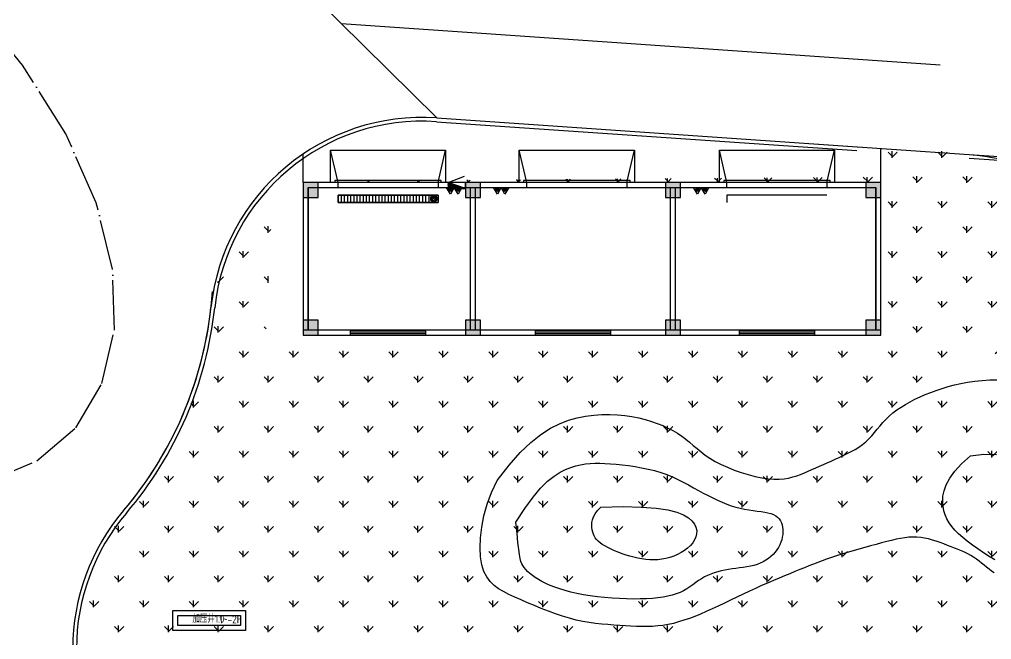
# Model space of a CAD drawing. Header units: millimetres. Extents: x 36720183 to 38160956, y 58934012 to 60388477.
# Drawn here: x 37524127 to 37562998, y 59453344 to 59478128 of the extents above; entities that cross this region are included whole.
import ezdxf

# ---------------------------------------------------------------- set-up
doc = ezdxf.new("R2010")
doc.units = ezdxf.units.MM
doc.header["$LTSCALE"] = 1000
doc.header["$MEASUREMENT"] = 0
for name, pattern in [('ACAD_ISO04W100', [30, 24, -3, 0, -3]), ('DASH', [0.35, 0.25, -0.1]), ('DOTE', [2.42, 2, -0.2, 0.02, -0.2])]:
    doc.linetypes.add(name, pattern=pattern)
for name, color, linetype in [('@ 绿化', 8, 'Continuous'), ('@YL', 2, 'Continuous'), ('@道路', 6, 'Continuous'), ('COLUMN', 9, 'Continuous'), ('DL_道路中线_支路网_', 4, 'ACAD_ISO04W100'), ('DL_道路红线_支路网_', 1, 'Continuous'), ('j-建筑提资说明', 5, 'Continuous'), ('P_灭火器', 61, 'Continuous'), ('PUB_HATCH', 8, 'Continuous'), ('STAIR', 2, 'Continuous'), ('TEXT', 1, 'Continuous'), ('WALL', 4, 'Continuous'), ('WINDOW', 2, 'Continuous'), ('XREF-RS-L01$0$win', 1, 'Continuous'), ('水D-com', 20, 'Continuous'), ('水D-txt', 20, 'Continuous'), ('水X-EQU', 200, 'Continuous'), ('沉板', 2, 'Continuous'), ('裙楼挑廊', 7, 'Continuous')]:
    doc.layers.add(name, color=color, linetype=linetype)
doc.styles.get("Standard").update_dxf_attribs({"font": 'gbenor.shx', "bigfont": 'gbcbig.shx'})
pattern_1 = [(90, (0, 0), (-997.795475, 997.795475), [264.58066, -1731.01015]), (45, (0, 0), (-997.796155, 997.796155), [264.58066, -1146.51615]), (135, (0, 0), (-997.796155, -997.796155), [264.58066, -1146.51615])]

# ---------------------------------------------------------------- blocks, each defined once
blk = doc.blocks.new('gj1-0107')
at = {"layer": 'WALL', "color": 2}
for points in [[(42892985, 57741838), (42895885, 57741838), (42895885, 57741038), (42892985, 57741038)], [(42893185, 57741638), (42895685, 57741638), (42895685, 57741238), (42893185, 57741238)]]:
    blk.add_lwpolyline(points, close=True, dxfattribs=at)
at = {"layer": 'j-建筑提资说明', "color": 2, "insert": (42894840, 57741639), "char_height": 320, "width": 661.79, "attachment_point": 1}
blk.add_mtext('1~-2F', dxfattribs=at)
at = {"layer": 'TEXT', "color": 2, "insert": (42893761, 57741650), "char_height": 300, "width": 4233.76, "attachment_point": 1}
blk.add_mtext('加压井1.0', dxfattribs=at)
blk = doc.blocks.new('A$C0E546E4F')
at = {"layer": '水X-EQU'}
h = blk.add_hatch(dxfattribs=at)
h.set_pattern_fill('ANSI31', color=256, scale=80, style=0)
h.set_pattern_definition([(45, (-34231878.309, -36246077.902), (-7.0710678119, 7.0710678119), [])])
h.paths.add_polyline_path([(0, 240), (0, 0), (700, 0)])
for p, q in [((0, 240), (659, 493)), ((700, 0), (0, 240))]:
    blk.add_line(p, q, dxfattribs=at)
blk.add_lwpolyline([(0, 240), (0, 0), (700, 0), (700, 240)], close=True, dxfattribs=at)
blk = doc.blocks.new('$DorLib2D$00000126')
at = {"color": 0, "linetype": 'Continuous'}
for p, q in [((-0.532, 0.5), (-0.532, 0.9)), ((0.532, 0.9), (0.532, 0.5))]:
    blk.add_line(p, q, dxfattribs=at)
at = {"color": 0, "linetype": 'DASH'}
for p, q in [((-0.532, 0.9), (0.532, 0.9)), ((-0.532, 0.5), (0.532, 0.5))]:
    blk.add_line(p, q, dxfattribs=at)
blk = doc.blocks.new('_FZH')
blk.add_lwpolyline([(-0.5, -0.5), (0.5, -0.5), (0.5, 0.5), (-0.5, 0.5)], close=True)
at = {"layer": 'PUB_HATCH'}
blk.add_solid([(-0.5, -0.5), (0.5, -0.5), (-0.5, 0.5), (0.5, 0.5)], dxfattribs=at)
blk = doc.blocks.new('A$C6A3817FC')
at = {"layer": '水D-com'}
for p, q in [((-163, 12), (-69, 106)), ((-155, -36), (-19, 101)), ((-132, -71), (16, 77)), ((-94, -94), (40, 40)), ((-45, -100), (45, -10))]:
    blk.add_line(p, q, dxfattribs=at)
blk.add_circle((-58, 3), 105, dxfattribs=at)
blk = doc.blocks.new('mhq1')
at = {"layer": 'P_灭火器'}
h = blk.add_hatch(dxfattribs=at)
h.set_pattern_fill('ANSI31', color=256, scale=100, angle=90, style=0)
h.set_pattern_definition([(135, (17908156.687, -101862160.273), (-8.8388347648, -8.8388347648), [])])
h.paths.add_polyline_path([(311308, 335213), (311308, 335328), (311433, 335328), (311433, 335213)])
for points in [[(311553, 335269), (311288, 335116), (311288, 335422)], [(311308, 335213), (311308, 335328), (311433, 335328), (311433, 335213)]]:
    blk.add_lwpolyline(points, close=True, dxfattribs=at)
blk = doc.blocks.new('DP2scpm')
at = {"layer": 'XREF-RS-L01$0$win'}
h = blk.add_hatch(dxfattribs=at)
h.set_pattern_fill('ANSI31', color=6, scale=1000, angle=225, style=0)
h.set_pattern_definition([(90, (657379.27, -957439.29), (125, 3e-09), [])])
h.paths.add_polyline_path([(649601, -390168), (653601, -390168), (653601, -390468), (649601, -390468)])
h = blk.add_hatch(dxfattribs=at)
h.set_pattern_fill('ANSI31', color=6, scale=1000, angle=225, style=0)
h.set_pattern_definition([(90, (657379.27, -957439.29), (125, 3e-09), [])])
h.paths.add_polyline_path([(649701, -390268), (653601, -390263), (653601, -390463), (649701, -390468)])
at = {"layer": '@YL', "color": 6, "ltscale": 0.2}
for p, q in [((649301, -389668), (649301, -388368)), ((656851, -389668), (656851, -388368)), ((664851, -389668), (664851, -388368))]:
    blk.add_line(p, q, dxfattribs=at)
at = {"layer": 'STAIR', "color": 6}
for points in [[(649301, -389668), (649301, -388368), (653901, -388368), (653901, -389668)], [(649601, -389668), (649301, -388368)], [(653601, -389668), (653901, -388368)], [(656851, -389668), (656851, -388368), (661451, -388368), (661451, -389668)], [(657151, -389668), (656851, -388368)], [(661151, -389668), (661451, -388368)], [(664851, -389668), (664851, -388368), (669451, -388368), (669451, -389668)], [(665151, -389668), (664851, -388368)], [(669151, -389668), (669451, -388368)]]:
    blk.add_lwpolyline(points, dxfattribs=at)
at = {"layer": 'WALL', "color": 6}
for p, q in [((649601, -389668), (648201, -389668)), ((648201, -389668), (648201, -395768)), ((648401, -389868), (649601, -389868)), ((648401, -389868), (648401, -395568)), ((649601, -389868), (649601, -389668)), ((655001, -389668), (653601, -389668)), ((653601, -389668), (653601, -389868)), ((653601, -389868), (654901, -389868)), ((654901, -395568), (654901, -389868)), ((657151, -389668), (655001, -389668)), ((655101, -395568), (655101, -389868)), ((655101, -389868), (657151, -389868)), ((657151, -389868), (657151, -389668)), ((663001, -389668), (661151, -389668)), ((661151, -389668), (661151, -389868)), ((661151, -389868), (662901, -389868)), ((662901, -395568), (662901, -389868)), ((665151, -389668), (663001, -389668)), ((663101, -395568), (663101, -389868)), ((663101, -389868), (665151, -389868)), ((665151, -389868), (665151, -389668)), ((671301, -389668), (669151, -389668)), ((669151, -389668), (669151, -389868)), ((669151, -389868), (671101, -389868)), ((669151, -389868), (671102, -389868)), ((671101, -395568), (671101, -389868)), ((671301, -395768), (671301, -389668)), ((650101, -395568), (648201, -395568)), ((648201, -395568), (648201, -395768)), ((650101, -395768), (650101, -395568)), ((657501, -395568), (653101, -395568)), ((653101, -395568), (653101, -395768)), ((657501, -395768), (657501, -395568)), ((665652, -395568), (660501, -395568)), ((660501, -395568), (660501, -395768)), ((665652, -395768), (665652, -395568)), ((671301, -395568), (668652, -395568)), ((668652, -395568), (668652, -395768)), ((671301, -395768), (671301, -395568)), ((648201, -395768), (650101, -395768)), ((653101, -395768), (657501, -395768)), ((660501, -395768), (665652, -395768)), ((668652, -395768), (671301, -395768))]:
    blk.add_line(p, q, dxfattribs=at)
at = {"layer": 'WINDOW', "color": 6}
for p, q in [((650101, -395568), (653101, -395568)), ((650101, -395635), (653101, -395635)), ((650101, -395701), (653101, -395701)), ((657501, -395568), (660501, -395568)), ((657501, -395635), (660501, -395635)), ((657501, -395701), (660501, -395701)), ((665652, -395568), (668652, -395568)), ((665652, -395635), (668652, -395635)), ((665652, -395701), (668652, -395701)), ((650101, -395768), (653101, -395768)), ((657501, -395768), (660501, -395768)), ((665652, -395768), (668652, -395768))]:
    blk.add_line(p, q, dxfattribs=at)
at = {"layer": 'XREF-RS-L01$0$win', "color": 6}
blk.add_lwpolyline([(649601, -390168), (653601, -390168), (653601, -390468), (649601, -390468)], close=True, dxfattribs=at)
at = {"layer": '水D-txt', "color": 6}
for p, q in [((653601, -390168), (649601, -390168)), ((649601, -390168), (649601, -390468)), ((669151, -390168), (665151, -390168)), ((665151, -390168), (665151, -390468)), ((649601, -390468), (653601, -390468))]:
    blk.add_line(p, q, dxfattribs=at)
at = {"layer": '沉板', "color": 6}
blk.add_lwpolyline([(648401, -389868), (671102, -389868), (671102, -395568), (648401, -395568)], close=True, dxfattribs=at)
at = {"layer": 'COLUMN', "color": 6, "xscale": 599.9999999767169, "yscale": 599.9999999767169, "zscale": 599.9999999767169}
for p in [(648501, -389968), (655001, -389968), (663001, -389968), (671001, -389968), (648501, -395468), (655001, -395468), (663001, -395468), (671001, -395468)]:
    blk.add_blockref('_FZH', p, dxfattribs=at)
at = {"layer": 'P_灭火器', "color": 6, "rotation": 270}
for p in [(318828, -78580), (319134, -78580), (320703, -78580), (321009, -78580), (328703, -78580), (329009, -78580)]:
    blk.add_blockref('mhq1', p, dxfattribs=at)
at = {"layer": 'WINDOW', "color": 6, "xscale": -4000, "yscale": 200, "zscale": 4000}
for p, rotation in [((651601, -389768), 3.567930273355546e-08), ((659151, -389768), 359.9999999643543), ((667151, -389768), 359.9999999643393)]:
    blk.add_blockref('$DorLib2D$00000126', p, dxfattribs=dict(at, rotation=rotation))
at = {"layer": '水D-txt', "color": 6, "xscale": 1.199999988079071, "yscale": 1.199999988079071, "zscale": 1.199999988079071, "rotation": 270}
blk.add_blockref('A$C6A3817FC', (653429, -390382), dxfattribs=at)
at = {"layer": '水X-EQU', "color": 6, "rotation": 0.00845173349139655}
blk.add_blockref('A$C0E546E4F', (654001, -389908), dxfattribs=at)

msp = doc.modelspace()

# ---------------------------------------------------------------- hatches: boundary and pattern name
at = {"layer": '@ 绿化', "linetype": 'Continuous'}
h = msp.add_hatch(dxfattribs=at)
h.set_pattern_fill('GRASS', color=256, scale=500, style=0)
h.set_pattern_definition(pattern_1)
edge = h.paths.add_edge_path()
edge.add_line((37558566, 59465506), (37558565, 59472973))
edge.add_arc((37558918, 59451056), 21920, 72.8231, 90.9229, ccw=False)
edge.add_line((37565392, 59471999), (37594832, 59449395))
edge.add_line((37594832, 59449395), (37599217, 59455106))
edge.add_line((37599217, 59455106), (37600676, 59454908))
edge.add_arc((37592587, 59450963), 9000, 0, 26.0017, ccw=False)
edge.add_line((37601587, 59450963), (37601588, 59450323))
edge.add_line((37601588, 59450323), (37596588, 59450323))
edge.add_line((37596588, 59450323), (37596587, 59442564))
edge.add_line((37596587, 59442564), (37595053, 59442564))
edge.add_line((37595053, 59442564), (37593352, 59442564))
edge.add_line((37593352, 59442564), (37589620, 59442814))
edge.add_line((37589620, 59442814), (37588671, 59442514))
edge.add_line((37588671, 59442514), (37584453, 59442514))
edge.add_line((37584453, 59442514), (37584152, 59444714))
edge.add_line((37584152, 59444714), (37584152, 59447614))
edge.add_line((37584152, 59447614), (37582852, 59447614))
edge.add_line((37582852, 59447614), (37582852, 59450914))
edge.add_line((37582852, 59450914), (37579752, 59450814))
edge.add_line((37579752, 59450814), (37579952, 59452314))
edge.add_line((37579952, 59452314), (37573353, 59452314))
edge.add_line((37573353, 59452314), (37573352, 59450914))
edge.add_line((37573352, 59450914), (37570652, 59450914))
edge.add_line((37570652, 59450914), (37571422, 59451960))
edge.add_line((37571422, 59451960), (37569196, 59456899))
edge.add_line((37569196, 59456899), (37566292, 59460834))
edge.add_line((37566292, 59460834), (37564465, 59462349))
edge.add_line((37564465, 59462349), (37562879, 59465270))
edge.add_line((37562879, 59465270), (37558566, 59465506))
h = msp.add_hatch(dxfattribs=at)
h.set_pattern_fill('GRASS', color=256, scale=500, style=0)
h.set_pattern_definition(pattern_1)
h.paths.add_polyline_path([(37526257, 59444582), (37526284, 59454669), (37527849, 59458001), (37531268, 59463247), (37531712, 59466678), (37533049, 59470247), (37535466, 59471606), (37539178, 59471686), (37558566, 59471833), (37562377, 59462159), (37560526, 59461597), (37559660, 59461012), (37558746, 59460002), (37550795, 59458254), (37548488, 59457293), (37545408, 59454395), (37543064, 59451519), (37540819, 59448137), (37532643, 59442564), (37533166, 59444926), (37533166, 59447926), (37533166, 59443493), (37530266, 59443493), (37530266, 59444582)])
h.paths.add_polyline_path([(37534266, 59471606), (37558566, 59471606), (37558566, 59465506), (37533963, 59465178)], flags=17)
h = msp.add_hatch(dxfattribs=at)
h.set_pattern_fill('GRASS', color=256, scale=500, style=0)
h.set_pattern_definition(pattern_1)
h.paths.add_polyline_path([(37531257, 59420324), (37531743, 59420324), (37531743, 59421414), (37531743, 59424414), (37534743, 59424414), (37534743, 59428114), (37533643, 59428114), (37533644, 59431114), (37536343, 59431114), (37536343, 59433514), (37529943, 59433514), (37529943, 59436414), (37528342, 59436414), (37528343, 59442564), (37532643, 59442564), (37532643, 59441014), (37535543, 59441014), (37535543, 59442814), (37540043, 59442814), (37540042, 59441014), (37543943, 59441014), (37543943, 59441914), (37543543, 59441914), (37543543, 59444714), (37541843, 59444714), (37541843, 59447614), (37543143, 59447614), (37543143, 59450914), (37546043, 59450914), (37546043, 59452314), (37552643, 59452314), (37552643, 59450914), (37555343, 59450914), (37555343, 59447614), (37556643, 59447614), (37556643, 59444514), (37553943, 59444514), (37553943, 59442114), (37561343, 59442114), (37561343, 59439214), (37564652, 59439214), (37564652, 59442114), (37572052, 59442114), (37572052, 59444514), (37569352, 59444514), (37569352, 59447614), (37570652, 59447614), (37570652, 59450914), (37573352, 59450914), (37573352, 59452314), (37563106, 59464137), (37556052, 59458984), (37549088, 59458804), (37541358, 59450933), (37541358, 59448805), (37536414, 59445594), (37534030, 59443148), (37533166, 59444926), (37526257, 59444926), (37526257, 59431914), (37531257, 59431914)])

# ---------------------------------------------------------------- linework, layer by layer
at = {"layer": '@YL'}
for points in [[(37558565, 59471606), (37558565, 59472973)], [(37535466, 59471606), (37535466, 59472745)]]:
    msp.add_lwpolyline(points, dxfattribs=at)
at = {"layer": '@YL', "color": 8}
for points in [[(37543226, 59459696), (37543705, 59460310), (37544155, 59460814), (37544579, 59461221), (37544980, 59461541), (37545362, 59461787), (37545728, 59461972), (37546081, 59462106), (37546425, 59462202), (37546762, 59462271), (37547093, 59462316), (37547416, 59462339), (37547730, 59462342), (37548036, 59462327), (37548331, 59462298), (37548615, 59462254), (37548887, 59462200), (37549147, 59462136), (37549394, 59462063), (37549628, 59461982), (37549850, 59461894), (37550059, 59461798), (37550256, 59461696), (37550439, 59461587), (37550611, 59461473), (37550770, 59461354), (37550922, 59461231), (37551071, 59461104), (37551222, 59460976), (37551381, 59460847), (37551552, 59460718), (37551739, 59460591), (37551949, 59460466), (37552184, 59460344), (37552440, 59460228), (37552710, 59460120), (37552989, 59460021), (37553271, 59459935), (37553548, 59459863), (37553815, 59459807), (37554066, 59459770), (37554296, 59459752), (37554507, 59459753), (37554700, 59459769), (37554880, 59459799), (37555049, 59459841), (37555209, 59459891), (37555363, 59459947), (37555515, 59460008), (37555666, 59460071), (37555817, 59460135), (37555969, 59460201), (37556122, 59460268), (37556276, 59460337), (37556431, 59460406), (37556588, 59460477), (37556747, 59460550), (37556907, 59460623), (37557068, 59460698), (37557229, 59460776), (37557387, 59460858), (37557540, 59460945), (37557689, 59461038), (37557831, 59461138), (37557964, 59461246), (37558088, 59461363), (37558204, 59461486), (37558317, 59461615), (37558427, 59461748), (37558539, 59461882), (37558655, 59462016), (37558778, 59462149), (37558910, 59462278), (37559055, 59462402), (37559211, 59462521), (37559377, 59462634), (37559554, 59462744), (37559741, 59462848), (37559935, 59462948), (37560138, 59463043), (37560348, 59463135), (37560564, 59463222), (37560788, 59463304), (37561019, 59463382), (37561259, 59463453), (37561510, 59463518), (37561770, 59463575), (37562042, 59463625), (37562327, 59463666), (37562624, 59463698), (37562932, 59463719), (37563248, 59463728)], [(37563135, 59456527), (37562901, 59456668), (37562670, 59456814), (37562445, 59456964), (37562231, 59457117), (37562029, 59457270), (37561845, 59457420), (37561680, 59457568), (37561535, 59457714), (37561410, 59457860), (37561304, 59458008), (37561216, 59458162), (37561147, 59458322), (37561095, 59458491), (37561061, 59458670), (37561045, 59458863), (37561055, 59459071), (37561100, 59459293), (37561189, 59459533), (37561329, 59459792), (37561531, 59460070), (37561802, 59460368), (37562152, 59460689)], [(37562152, 59460689), (37562691, 59460754), (37563201, 59460735)], [(37543974, 59458032), (37544334, 59458586), (37544664, 59459035), (37544967, 59459392), (37545246, 59459668), (37545503, 59459877), (37545742, 59460031), (37545965, 59460143), (37546175, 59460224), (37546374, 59460286), (37546567, 59460332), (37546756, 59460364), (37546944, 59460383), (37547135, 59460391), (37547331, 59460390), (37547537, 59460382), (37547755, 59460367), (37547987, 59460348), (37548231, 59460324), (37548484, 59460294), (37548743, 59460257), (37549004, 59460212), (37549264, 59460159), (37549520, 59460095), (37549769, 59460021), (37550008, 59459937), (37550237, 59459843), (37550458, 59459741), (37550671, 59459634), (37550878, 59459525), (37551079, 59459414), (37551276, 59459305), (37551470, 59459198), (37551661, 59459097), (37551851, 59459002), (37552038, 59458913), (37552223, 59458831), (37552406, 59458757), (37552588, 59458692), (37552768, 59458636), (37552947, 59458590), (37553124, 59458553), (37553298, 59458524), (37553467, 59458501), (37553629, 59458481), (37553783, 59458461), (37553926, 59458439), (37554058, 59458413), (37554176, 59458381), (37554280, 59458339), (37554368, 59458289), (37554443, 59458231), (37554505, 59458165), (37554555, 59458092), (37554594, 59458013), (37554623, 59457928), (37554642, 59457838), (37554652, 59457743), (37554654, 59457644), (37554646, 59457542), (37554630, 59457439), (37554605, 59457335), (37554571, 59457230), (37554527, 59457127), (37554475, 59457026), (37554413, 59456929), (37554343, 59456835), (37554263, 59456745), (37554176, 59456661), (37554080, 59456583), (37553976, 59456512), (37553865, 59456449), (37553747, 59456394), (37553621, 59456348), (37553490, 59456310), (37553354, 59456278), (37553213, 59456251), (37553069, 59456228), (37552923, 59456207), (37552776, 59456186), (37552628, 59456164), (37552480, 59456141), (37552334, 59456114), (37552190, 59456084), (37552048, 59456048), (37551910, 59456008), (37551775, 59455961), (37551645, 59455907), (37551521, 59455845), (37551401, 59455775), (37551285, 59455699), (37551171, 59455618), (37551056, 59455535), (37550938, 59455453), (37550815, 59455372), (37550685, 59455297), (37550545, 59455228), (37550393, 59455167), (37550229, 59455115), (37550053, 59455072), (37549862, 59455036), (37549657, 59455008), (37549438, 59454987), (37549203, 59454973), (37548951, 59454965), (37548684, 59454964), (37548404, 59454969), (37548115, 59454980), (37547821, 59454997), (37547526, 59455021), (37547235, 59455052), (37546951, 59455089), (37546677, 59455132), (37546419, 59455182), (37546175, 59455239), (37545946, 59455300), (37545732, 59455366), (37545532, 59455436), (37545348, 59455510), (37545177, 59455586), (37545021, 59455663), (37544879, 59455742), (37544752, 59455822), (37544637, 59455902), (37544536, 59455982), (37544447, 59456062), (37544371, 59456141), (37544306, 59456220), (37544253, 59456297), (37544210, 59456375), (37544176, 59456466), (37544147, 59456582), (37544120, 59456738), (37544092, 59456947), (37544060, 59457223), (37544022, 59457580), (37543974, 59458032)], [(37563096, 59456012), (37562996, 59456083), (37562897, 59456160), (37562799, 59456239), (37562700, 59456321), (37562599, 59456402), (37562496, 59456483), (37562390, 59456561), (37562279, 59456635), (37562164, 59456705), (37562044, 59456769), (37561919, 59456830), (37561791, 59456889), (37561658, 59456945), (37561521, 59456999), (37561380, 59457054), (37561237, 59457108), (37561090, 59457164), (37560940, 59457219), (37560788, 59457271), (37560634, 59457320), (37560479, 59457363), (37560322, 59457398), (37560165, 59457424), (37560007, 59457439), (37559848, 59457442), (37559688, 59457434), (37559525, 59457415), (37559357, 59457387), (37559182, 59457351), (37558999, 59457308), (37558807, 59457259), (37558603, 59457205), (37558387, 59457148), (37558161, 59457088), (37557929, 59457026), (37557694, 59456962), (37557460, 59456896), (37557229, 59456829), (37557006, 59456762), (37556793, 59456695), (37556593, 59456629), (37556404, 59456563), (37556222, 59456496), (37556046, 59456429), (37555872, 59456360), (37555697, 59456289), (37555518, 59456215), (37555332, 59456139), (37555137, 59456060), (37554933, 59455976), (37554721, 59455889), (37554501, 59455798), (37554275, 59455703), (37554042, 59455603), (37553803, 59455498), (37553561, 59455388), (37553314, 59455274), (37553064, 59455156), (37552813, 59455035), (37552563, 59454915), (37552313, 59454796), (37552067, 59454679), (37551824, 59454567), (37551588, 59454460), (37551357, 59454361), (37551133, 59454269), (37550913, 59454186), (37550698, 59454112), (37550486, 59454047), (37550276, 59453991), (37550067, 59453946), (37549859, 59453910), (37549650, 59453886), (37549440, 59453871), (37549229, 59453864), (37549015, 59453864), (37548799, 59453870), (37548579, 59453880), (37548355, 59453893), (37548128, 59453908), (37547895, 59453923), (37547658, 59453941), (37547415, 59453962), (37547167, 59453990), (37546913, 59454024), (37546654, 59454069), (37546388, 59454124), (37546117, 59454193), (37545839, 59454275), (37545558, 59454370), (37545275, 59454474), (37544994, 59454585), (37544717, 59454700), (37544447, 59454817), (37544185, 59454932), (37543936, 59455044), (37543702, 59455150), (37543483, 59455258), (37543283, 59455374), (37543103, 59455505), (37542944, 59455659), (37542810, 59455844), (37542701, 59456066), (37542619, 59456333), (37542567, 59456649), (37542546, 59457011), (37542560, 59457410), (37542610, 59457838), (37542699, 59458288), (37542830, 59458753), (37543005, 59459225), (37543226, 59459696)], [(37547376, 59458640), (37548265, 59458656), (37548996, 59458639), (37549587, 59458594), (37550054, 59458524), (37550413, 59458435), (37550683, 59458329), (37550879, 59458213), (37551019, 59458088), (37551118, 59457961), (37551179, 59457831), (37551208, 59457702), (37551206, 59457573), (37551176, 59457447), (37551122, 59457325), (37551047, 59457208), (37550954, 59457098), (37550844, 59456996), (37550722, 59456902), (37550588, 59456818), (37550444, 59456743), (37550294, 59456679), (37550137, 59456625), (37549978, 59456583), (37549817, 59456552), (37549656, 59456534), (37549495, 59456526), (37549336, 59456530), (37549176, 59456543), (37549017, 59456565), (37548857, 59456595), (37548698, 59456631), (37548540, 59456674), (37548381, 59456723), (37548224, 59456776), (37548071, 59456833), (37547924, 59456893), (37547785, 59456955), (37547655, 59457019), (37547537, 59457084), (37547432, 59457149), (37547342, 59457213), (37547267, 59457279), (37547203, 59457345), (37547152, 59457413), (37547110, 59457484), (37547076, 59457559), (37547050, 59457639), (37547030, 59457724), (37547015, 59457816), (37547008, 59457914), (37547014, 59458019), (37547037, 59458130), (37547081, 59458247), (37547149, 59458372), (37547246, 59458503), (37547376, 59458640)]]:
    msp.add_lwpolyline(points, dxfattribs=at)
at = {"layer": '@道路', "color": 8, "linetype": 'DOTE'}
msp.add_lwpolyline([(37522795, 59459628), (37524818, 59460482), (37526377, 59461812), (37527425, 59463574), (37527925, 59465712), (37527850, 59468153), (37527195, 59470803), (37525981, 59473555), (37524252, 59476301), (37522075, 59478931)], dxfattribs=at)
at = {"layer": '@道路'}
msp.add_lwpolyline([(37555892, 59473157), (37562108, 59472730, -0.147629), (37566703, 59470992), (37585330, 59456690)], format="xyb", dxfattribs=at)
at = {"layer": 'DL_道路中线_支路网_', "color": 8}
msp.add_line((37536998, 59477961), (37574669, 59475377), dxfattribs=at)
at = {"layer": 'DL_道路红线_支路网_', "color": 8}
for p, q in [((37533207, 59481702), (37540819, 59474191)), ((37540809, 59474041), (37557614, 59472888)), ((37562098, 59472581), (37574419, 59471735))]:
    msp.add_line(p, q, dxfattribs=at)
at = {"layer": 'DL_道路红线_支路网_', "color": 4}
for p, q in [((37540819, 59474191), (37557624, 59473038)), ((37562108, 59472730), (37574429, 59471885))]:
    msp.add_line(p, q, dxfattribs=at)
for centre, radius, start, end in [((37540237, 59465711), 8500, 86.0753, 173.8562), ((37516872, 59468226), 15000, 319.5582, 356.2892), ((37516872, 59468226), 15000, 319.5582, 353.8562), ((37534757, 59452982), 8500, 139.5582, 180), ((37534757, 59452982), 8500, 139.5582, 180)]:
    msp.add_arc(centre, radius, start, end, dxfattribs=at)
at = {"layer": 'DL_道路红线_支路网_', "color": 8}
for centre, radius, start, end in [((37540237, 59465711), 8350, 86.0753, 173.8562), ((37516872, 59468226), 15150, 319.5582, 353.8562), ((37534757, 59452982), 8350, 139.5582, 180)]:
    msp.add_arc(centre, radius, start, end, dxfattribs=at)

# ---------------------------------------------------------------- block references
msp.add_blockref('DP2scpm', (36887264, 59861274))
at = {"layer": '裙楼挑廊', "color": 0}
msp.add_blockref('gj1-0107', (-5362719, 1712668), dxfattribs=at)

doc.saveas('drawing.dxf')
